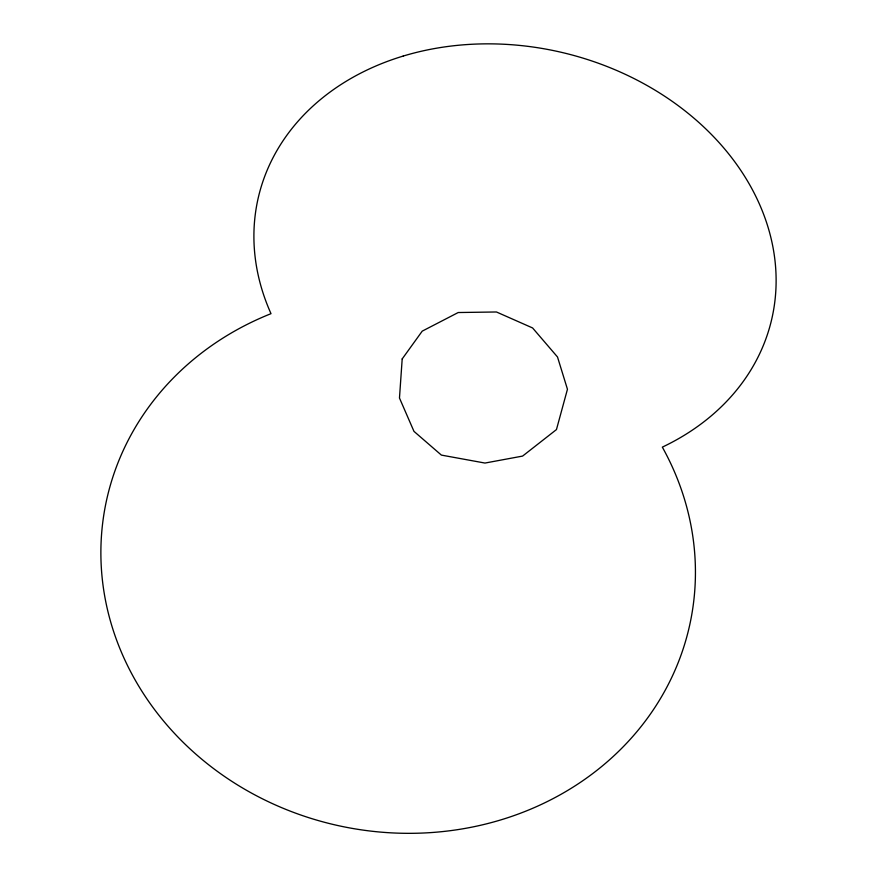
<?xml version="1.0" encoding="UTF-8"?>
<svg xmlns="http://www.w3.org/2000/svg" width="877" height="877" viewBox="0 0 877 877"><rect width="100%" height="100%" fill="white"/><g stroke="black" fill="none" stroke-linecap="round" stroke-linejoin="round"><path stroke-width="1.32" d="M402.192 358.934L399.473 398.015L413.966 431.363L441.383 455.097L484.981 463.056L522.593 456.084L556.457 429.577L567.452 389.256L557.509 356.994L532.591 327.954L496.448 311.982L458.211 312.53L422.221 331.144L402.192 358.934M403.223 56.051A263.813 211.225 13.8 0 0 271.004 313.67A298.202 269.809 10.6 0 0 130.914 672.231A298.202 269.809 10.6 0 0 531.44 808.835A298.202 269.809 10.6 0 0 662.332 447.127A263.813 211.225 13.8 0 0 741.482 171.421A263.813 211.225 13.8 0 0 403.223 56.051"/></g></svg>
